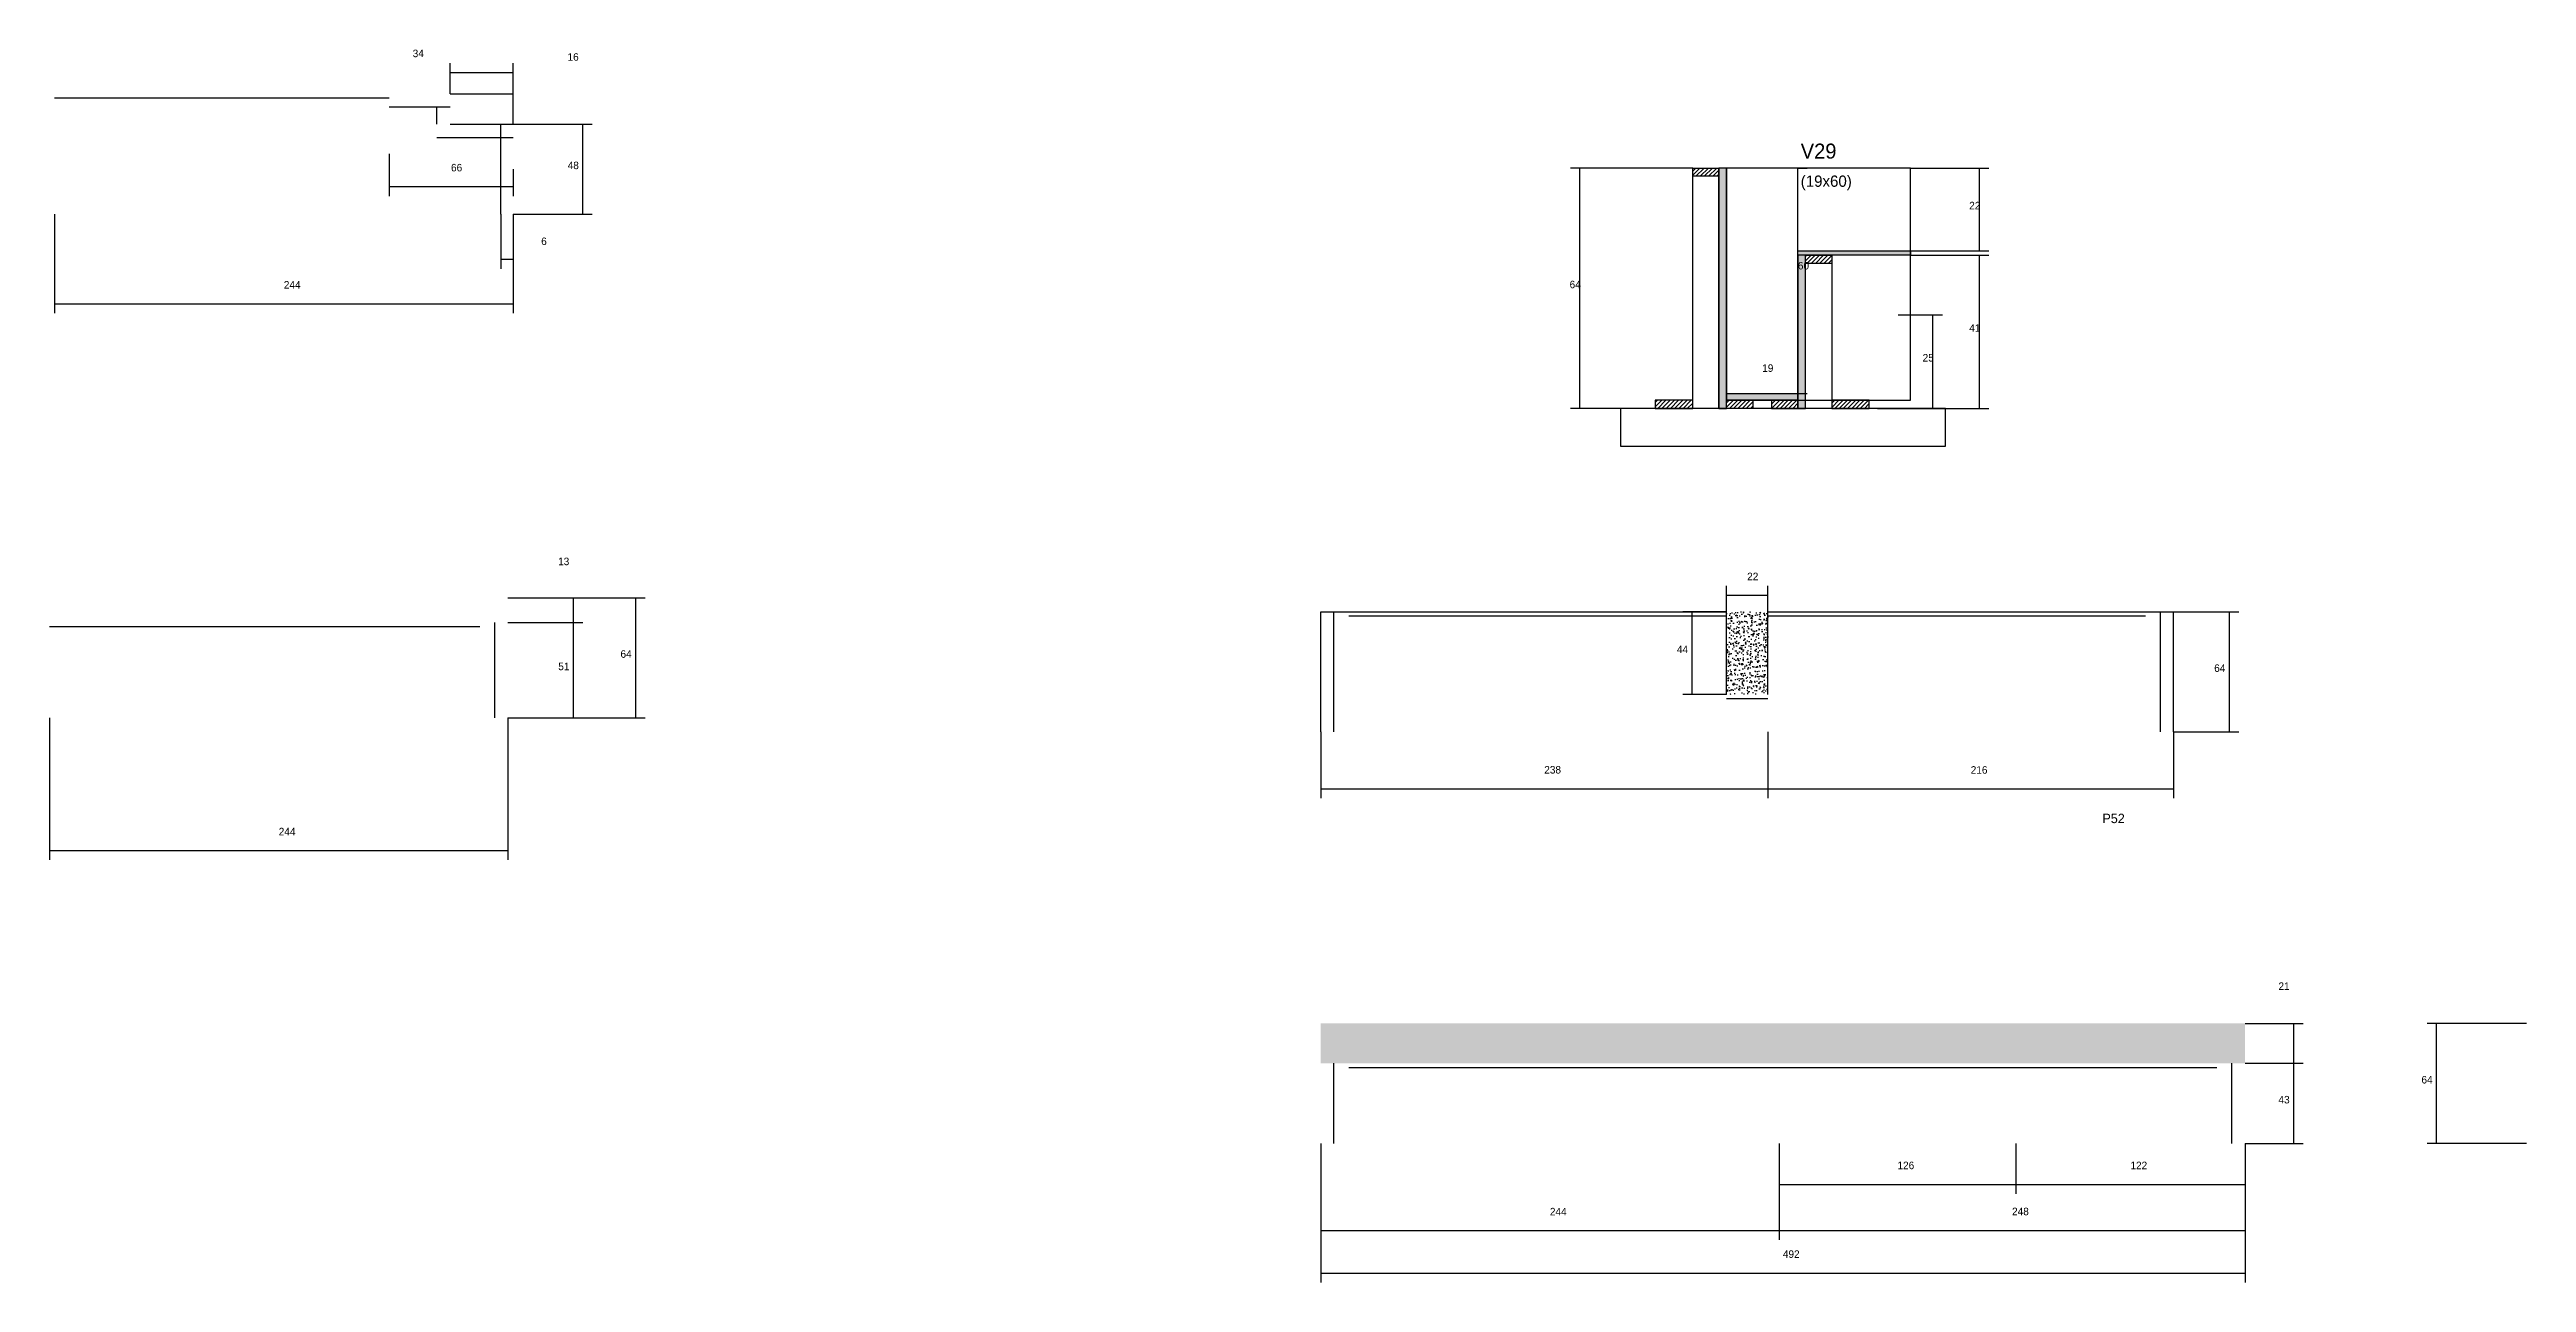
# Model space of a CAD drawing. Header units: metres. Extents: x 138160 to 139479, y 28450 to 29790.
# Drawn here: x 138160 to 139479, y 29133 to 29790 of the extents above; entities that cross this region are included whole.
import ezdxf

# ---------------------------------------------------------------- set-up
doc = ezdxf.new("R2010")
doc.units = ezdxf.units.M
for name, color, linetype in [('CONCRETO', 251, 'Continuous'), ('COTA', 241, 'Continuous'), ('Cota Seção (2x)', 4, 'Continuous'), ('Hachura', 253, 'Continuous'), ('Madeira', 126, 'Continuous'), ('NOMENCLATURA', 7, 'Continuous'), ('Painéis', 200, 'Continuous'), ('SARR_2.2x7', 40, 'Continuous'), ('Texto Seção', 7, 'Continuous')]:
    doc.layers.add(name, color=color, linetype=linetype)

msp = doc.modelspace()

# ---------------------------------------------------------------- hatches: boundary and pattern name
at = {"layer": 'COTA'}
h = msp.add_hatch(dxfattribs=at)
h.set_pattern_fill('AR-CONC', scale=0.03)
h.paths.add_polyline_path([(139052.8, 29446.3), (139074.8, 29446.3), (139074.8, 29490.3), (139052.8, 29490.3)])
h = msp.add_hatch(dxfattribs=at)
h.set_pattern_fill('AR-CONC', scale=0.03)
h.paths.add_polyline_path([(138836.8, 29271.2), (138836.8, 29250), (139328.8, 29250), (139328.8, 29271.2)])
at = {"layer": 'Hachura'}
h = msp.add_hatch(dxfattribs=at)
h.set_pattern_fill('ANSI31', scale=0.5)
h.paths.add_polyline_path([(139034.8, 29722.1), (139034.8, 29726.5), (139034.8, 29726.5), (139048.8, 29726.5), (139048.8, 29726.5), (139048.8, 29722.1), (139048.8, 29722.1), (139034.8, 29722.1)])
h = msp.add_hatch(color=8, dxfattribs=at)
h.dxf.hatch_style = 1
h.paths.add_polyline_path([(139052.8, 29726.5), (139048.8, 29726.5), (139048.8, 29726.5), (139048.8, 29598.5), (139048.8, 29598.5), (139052.8, 29598.5), (139052.8, 29598.5), (139052.8, 29726.5)])
h = msp.add_hatch(color=8, dxfattribs=at)
h.dxf.hatch_style = 1
h.paths.add_polyline_path([(139090.8, 29680.1), (139090.8, 29682.5), (139090.8, 29682.5), (139150.8, 29682.5), (139150.8, 29682.5), (139150.8, 29680.1), (139150.8, 29680.1), (139090.8, 29680.1)])
h = msp.add_hatch(color=8, dxfattribs=at)
h.dxf.hatch_style = 1
h.paths.add_polyline_path([(139094.8, 29680.1), (139090.8, 29680.1), (139090.8, 29680.1), (139090.8, 29598.5), (139090.8, 29598.5), (139094.8, 29598.5), (139094.8, 29598.5), (139094.8, 29680.1)])
h = msp.add_hatch(dxfattribs=at)
h.set_pattern_fill('ANSI31', scale=0.5)
h.paths.add_polyline_path([(139094.8, 29675.7), (139094.8, 29680.1), (139094.8, 29680.1), (139108.8, 29680.1), (139108.8, 29680.1), (139108.8, 29675.7), (139108.8, 29675.7), (139094.8, 29675.7)])
h = msp.add_hatch(dxfattribs=at)
h.set_pattern_fill('ANSI31', scale=0.5)
h.paths.add_polyline_path([(139034.8, 29598.5), (139034.8, 29602.9), (139034.8, 29602.9), (139014.8, 29602.9), (139014.8, 29602.9), (139014.8, 29598.5), (139014.8, 29598.5), (139034.8, 29598.5)])
h = msp.add_hatch(color=8, dxfattribs=at)
h.dxf.hatch_style = 1
h.paths.add_polyline_path([(139052.8, 29602.9), (139052.8, 29606.5), (139052.8, 29606.5), (139090.8, 29606.5), (139090.8, 29606.5), (139090.8, 29602.9), (139090.8, 29602.9), (139052.8, 29602.9)])
h = msp.add_hatch(dxfattribs=at)
h.set_pattern_fill('ANSI31', scale=0.5)
h.paths.add_polyline_path([(139052.8, 29598.5), (139052.8, 29602.9), (139052.8, 29602.9), (139066.8, 29602.9), (139066.8, 29602.9), (139066.8, 29598.5), (139066.8, 29598.5), (139052.8, 29598.5)])
h = msp.add_hatch(dxfattribs=at)
h.set_pattern_fill('ANSI31', scale=0.5)
h.paths.add_polyline_path([(139090.8, 29598.5), (139090.8, 29602.9), (139090.8, 29602.9), (139076.8, 29602.9), (139076.8, 29602.9), (139076.8, 29598.5), (139076.8, 29598.5), (139090.8, 29598.5)])
h = msp.add_hatch(dxfattribs=at)
h.set_pattern_fill('ANSI31', scale=0.5)
h.paths.add_polyline_path([(139128.8, 29598.5), (139128.8, 29602.9), (139128.8, 29602.9), (139108.8, 29602.9), (139108.8, 29602.9), (139108.8, 29598.5), (139108.8, 29598.5), (139128.8, 29598.5)])

# ---------------------------------------------------------------- linework, layer by layer
at = {"layer": 'CONCRETO'}
for points in [[(139090.8, 29682.5), (139150.8, 29682.5), (139150.8, 29726.5), (139090.8, 29726.5), (139090.8, 29726.5), (139052.8, 29726.5), (139052.8, 29602.9), (139052.8, 29602.9), (139052.8, 29606.5), (139090.8, 29606.5)], [(139052.8, 29602.9), (139150.8, 29602.9), (139150.8, 29726.5), (139052.8, 29726.5)]]:
    msp.add_lwpolyline(points, close=True, dxfattribs=at)
at = {"layer": 'COTA'}
for p, q in [((138373.4, 29766), (138373.4, 29782.3)), ((138373.4, 29777.3), (138406.9, 29777.3)), ((138373.4, 29766), (138373.4, 29771)), ((138406.9, 29749.8), (138406.9, 29782.3)), ((138406.9, 29749.8), (138406.9, 29771)), ((138373.4, 29766), (138406.9, 29766)), ((138406.9, 29749.8), (138449, 29749.8)), ((138444, 29702), (138444, 29749.8)), ((138340.9, 29734), (138340.9, 29711.6)), ((138406.9, 29725.9), (138406.9, 29711.6)), ((139034.8, 29726.5), (138969.8, 29726.5)), ((138974.8, 29598.5), (138974.8, 29726.5)), ((139150.8, 29726.5), (139192.5, 29726.5)), ((139187.5, 29682.5), (139187.5, 29726.5)), ((138340.9, 29716.6), (138406.9, 29716.6)), ((138162.9, 29702), (138162.9, 29649.2)), ((138400.4, 29702), (138400.4, 29672.9)), ((138406.9, 29702), (138406.9, 29649.2)), ((138406.9, 29702), (138406.9, 29672.9)), ((138406.9, 29702), (138449, 29702)), ((138400.4, 29677.9), (138406.9, 29677.9)), ((139150.8, 29682.5), (139192.5, 29682.5)), ((139150.8, 29680.1), (139192.5, 29680.1)), ((139187.5, 29598.5), (139187.5, 29680.1)), ((138162.9, 29654.2), (138406.9, 29654.2)), ((139144.1, 29648.4), (139167.7, 29648.4)), ((139162.7, 29598.5), (139162.7, 29648.4)), ((139034.8, 29598.5), (138969.8, 29598.5)), ((139133.2, 29598.5), (139192.5, 29598.5)), ((139144.1, 29598.5), (139167.7, 29598.5)), ((138404.2, 29497.8), (138477.2, 29497.8)), ((138404.2, 29497.8), (138444.1, 29497.8)), ((138439.1, 29484.6), (138439.1, 29497.8)), ((138472.2, 29433.8), (138472.2, 29497.8)), ((139052.8, 29490.3), (139052.8, 29504.1)), ((139052.8, 29499.1), (139074.8, 29499.1)), ((139074.8, 29490.3), (139074.8, 29504.1)), ((138404.2, 29484.6), (138444.1, 29484.6)), ((138404.2, 29484.6), (138444.1, 29484.6)), ((138439.1, 29433.8), (138439.1, 29484.6)), ((139052.8, 29490.3), (139029.5, 29490.3)), ((139034.5, 29446.3), (139034.5, 29490.3)), ((139290.8, 29490.3), (139325.5, 29490.3)), ((139320.5, 29426.3), (139320.5, 29490.3)), ((139052.8, 29446.3), (139029.5, 29446.3)), ((138160.2, 29433.8), (138160.2, 29358.2)), ((138404.2, 29433.8), (138444.1, 29433.8)), ((138404.2, 29433.8), (138404.2, 29358.2)), ((138404.2, 29433.8), (138477.2, 29433.8)), ((138836.8, 29426.3), (138836.8, 29391)), ((139074.8, 29426.3), (139074.8, 29391)), ((139074.8, 29426.3), (139074.8, 29391)), ((139290.8, 29426.3), (139290.8, 29391)), ((139290.8, 29426.3), (139325.5, 29426.3)), ((138836.8, 29396), (139074.8, 29396)), ((139074.8, 29396), (139290.8, 29396)), ((138160.2, 29363.2), (138404.2, 29363.2)), ((139328.8, 29271.2), (139359.7, 29271.2)), ((139354.7, 29250), (139354.7, 29271.2)), ((139478.6, 29271.2), (139425.8, 29271.2)), ((139430.8, 29207.2), (139430.8, 29271.2)), ((139328.8, 29250), (139359.7, 29250)), ((139328.8, 29250), (139359.7, 29250)), ((139354.7, 29207.2), (139354.7, 29250)), ((138836.8, 29207.2), (138836.8, 29156)), ((138836.8, 29207.2), (138836.8, 29133.3)), ((139080.8, 29207.2), (139080.8, 29156)), ((139080.8, 29207.2), (139080.8, 29156)), ((139080.8, 29207.2), (139080.8, 29180.5)), ((139206.8, 29207.2), (139206.8, 29180.5)), ((139206.8, 29207.2), (139206.8, 29180.5)), ((139328.8, 29207.2), (139328.8, 29156)), ((139328.8, 29207.2), (139359.7, 29207.2)), ((139328.8, 29207.2), (139328.8, 29133.3)), ((139328.8, 29207.2), (139328.8, 29180.5)), ((139478.6, 29207.2), (139425.8, 29207.2)), ((139080.8, 29185.5), (139206.8, 29185.5)), ((139206.8, 29185.5), (139328.8, 29185.5)), ((138836.8, 29161), (139080.8, 29161)), ((139080.8, 29161), (139328.8, 29161)), ((138836.8, 29138.3), (139328.8, 29138.3))]:
    msp.add_line(p, q, dxfattribs=at)
at = {"layer": 'Cota Seção (2x)'}
for p, q in [((139090.8, 29606.5), (139090.8, 29726.5)), ((139090.8, 29726.5), (139095.8, 29726.5)), ((139052.8, 29598.5), (139052.8, 29611.5)), ((139090.8, 29598.5), (139090.8, 29611.5)), ((139052.8, 29606.5), (139090.8, 29606.5)), ((139090.8, 29606.5), (139095.8, 29606.5))]:
    msp.add_line(p, q, dxfattribs=at)
at = {"layer": 'Madeira'}
for points in [[(139034.8, 29722.1), (139034.8, 29726.5), (139048.8, 29726.5), (139048.8, 29722.1)], [(139034.8, 29726.5), (139048.8, 29726.5), (139048.8, 29598.5), (139034.8, 29598.5)], [(139094.8, 29675.7), (139094.8, 29680.1), (139108.8, 29680.1), (139108.8, 29675.7)], [(139094.8, 29680.1), (139108.8, 29680.1), (139108.8, 29598.5), (139094.8, 29598.5)], [(138996.4, 29578.5), (139169.4, 29578.5), (139169.4, 29598.5), (138996.4, 29598.5)], [(139034.8, 29598.5), (139034.8, 29602.9), (139014.8, 29602.9), (139014.8, 29598.5)], [(139052.8, 29598.5), (139052.8, 29602.9), (139066.8, 29602.9), (139066.8, 29598.5)], [(139090.8, 29598.5), (139090.8, 29602.9), (139076.8, 29602.9), (139076.8, 29598.5)], [(139128.8, 29598.5), (139128.8, 29602.9), (139108.8, 29602.9), (139108.8, 29598.5)]]:
    msp.add_lwpolyline(points, close=True, dxfattribs=at)
at = {"layer": 'Painéis'}
for p, q in [((138373.4, 29749.8), (138406.9, 29749.8)), ((139048.8, 29598.5), (139048.8, 29726.5)), ((139090.8, 29682.5), (139150.8, 29682.5)), ((139090.8, 29598.5), (139090.8, 29680.1)), ((139052.8, 29606.5), (139090.8, 29606.5)), ((139052.8, 29602.9), (139052.8, 29606.5)), ((139090.8, 29602.9), (139090.8, 29606.5)), ((138836.8, 29490.3), (139052.8, 29490.3)), ((138836.8, 29426.3), (138836.8, 29490.3)), ((139052.8, 29446.3), (139052.8, 29490.3)), ((139074.8, 29490.3), (139290.8, 29490.3)), ((139074.8, 29446.3), (139074.8, 29490.3)), ((139290.8, 29426.3), (139290.8, 29490.3))]:
    msp.add_line(p, q, dxfattribs=at)
for points in [[(139052.8, 29726.5), (139048.8, 29726.5), (139048.8, 29598.5), (139052.8, 29598.5)], [(139090.8, 29680.1), (139090.8, 29682.5), (139150.8, 29682.5), (139150.8, 29680.1)], [(139094.8, 29680.1), (139090.8, 29680.1), (139090.8, 29598.5), (139094.8, 29598.5)], [(139052.8, 29602.9), (139052.8, 29606.5), (139090.8, 29606.5), (139090.8, 29602.9)]]:
    msp.add_lwpolyline(points, close=True, dxfattribs=at)
at = {"layer": 'SARR_2.2x7'}
for p, q in [((138162.9, 29763.8), (138340.9, 29763.8)), ((138340.9, 29759), (138373.4, 29759)), ((138366.4, 29749.8), (138366.4, 29759)), ((138400.4, 29702), (138400.4, 29749.8)), ((138366.4, 29742.8), (138406.9, 29742.8)), ((138160.2, 29482.4), (138389.2, 29482.4)), ((138397.2, 29433.8), (138397.2, 29484.6)), ((138843.8, 29426.3), (138843.8, 29490.3)), ((138851.8, 29488.1), (139052.8, 29488.1)), ((139074.8, 29488.1), (139275.8, 29488.1)), ((139283.8, 29426.3), (139283.8, 29490.3)), ((139052.8, 29444.1), (139074.8, 29444.1)), ((138843.8, 29207.2), (138843.8, 29250)), ((138851.8, 29247.8), (139080.8, 29247.8)), ((139080.8, 29247.8), (139313.8, 29247.8)), ((139321.8, 29207.2), (139321.8, 29250))]:
    msp.add_line(p, q, dxfattribs=at)

# ---------------------------------------------------------------- texts
at = {"layer": 'COTA'}
for s, p in [('34', (138353.5, 29785.5)), ('16', (138435.9, 29783.6)), ('48', (138436, 29725.9)), ('66', (138373.9, 29724.7)), ('22', (139182, 29704.5)), ('6', (138421.9, 29685.5)), ('244', (138284.9, 29662.3)), ('64', (138969.3, 29662.5)), ('41', (139182, 29639.3)), ('25', (139157.2, 29623.5)), ('13', (138430.9, 29515.1)), ('22', (139063.8, 29507.1)), ('64', (138464.1, 29465.8)), ('44', (139026.4, 29468.3)), ('51', (138431, 29459.2)), ('64', (139312.4, 29458.3)), ('238', (138955.8, 29404.2)), ('216', (139182.8, 29404.1)), ('244', (138282.2, 29371.3)), ('21', (139346.6, 29289)), ('64', (139422.7, 29239.2)), ('43', (139346.6, 29228.6)), ('126', (139143.8, 29193.6)), ('122', (139267.8, 29193.6)), ('244', (138958.8, 29169)), ('248', (139204.8, 29169.1)), ('492', (139082.8, 29146.4))]:
    msp.add_text(s, height=4, dxfattribs=at).set_placement(p)
at = {"layer": 'Cota Seção (2x)'}
for s, p in [('60', (139090.8, 29672.5)), ('19', (139071.8, 29618))]:
    msp.add_text(s, height=4, dxfattribs=at).set_placement(p)
at = {"layer": 'NOMENCLATURA'}
msp.add_text('P52', height=5, dxfattribs=at).set_placement((139252.9, 29377.8))
at = {"layer": 'Texto Seção'}
for s, height, p in [('V29', 8, (139092.3, 29731.5)), ('(19x60)', 6, (139092.3, 29716.5))]:
    msp.add_text(s, height=height, dxfattribs=at).set_placement(p)

doc.saveas('drawing.dxf')
